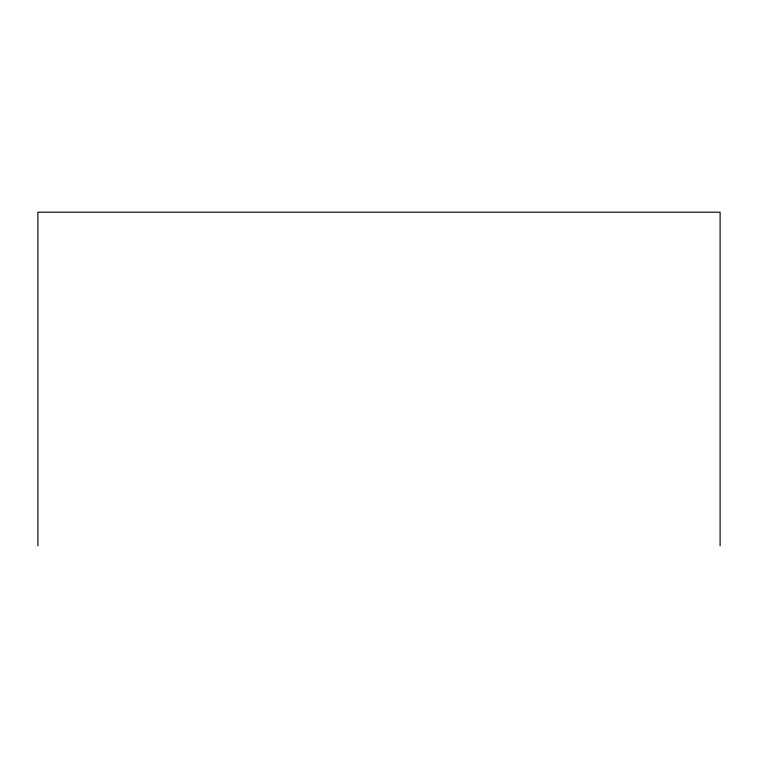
<?xml version="1.0" encoding="UTF-8"?>
<svg xmlns="http://www.w3.org/2000/svg" width="758" height="758" viewBox="0 0 758 758"><rect width="100%" height="100%" fill="white"/><g stroke="black" fill="none" stroke-linecap="round" stroke-linejoin="round"><path stroke-width="1.14" d="M720.1 545.798L720.1 212.202L37.9 212.202L37.9 545.798"/></g></svg>
